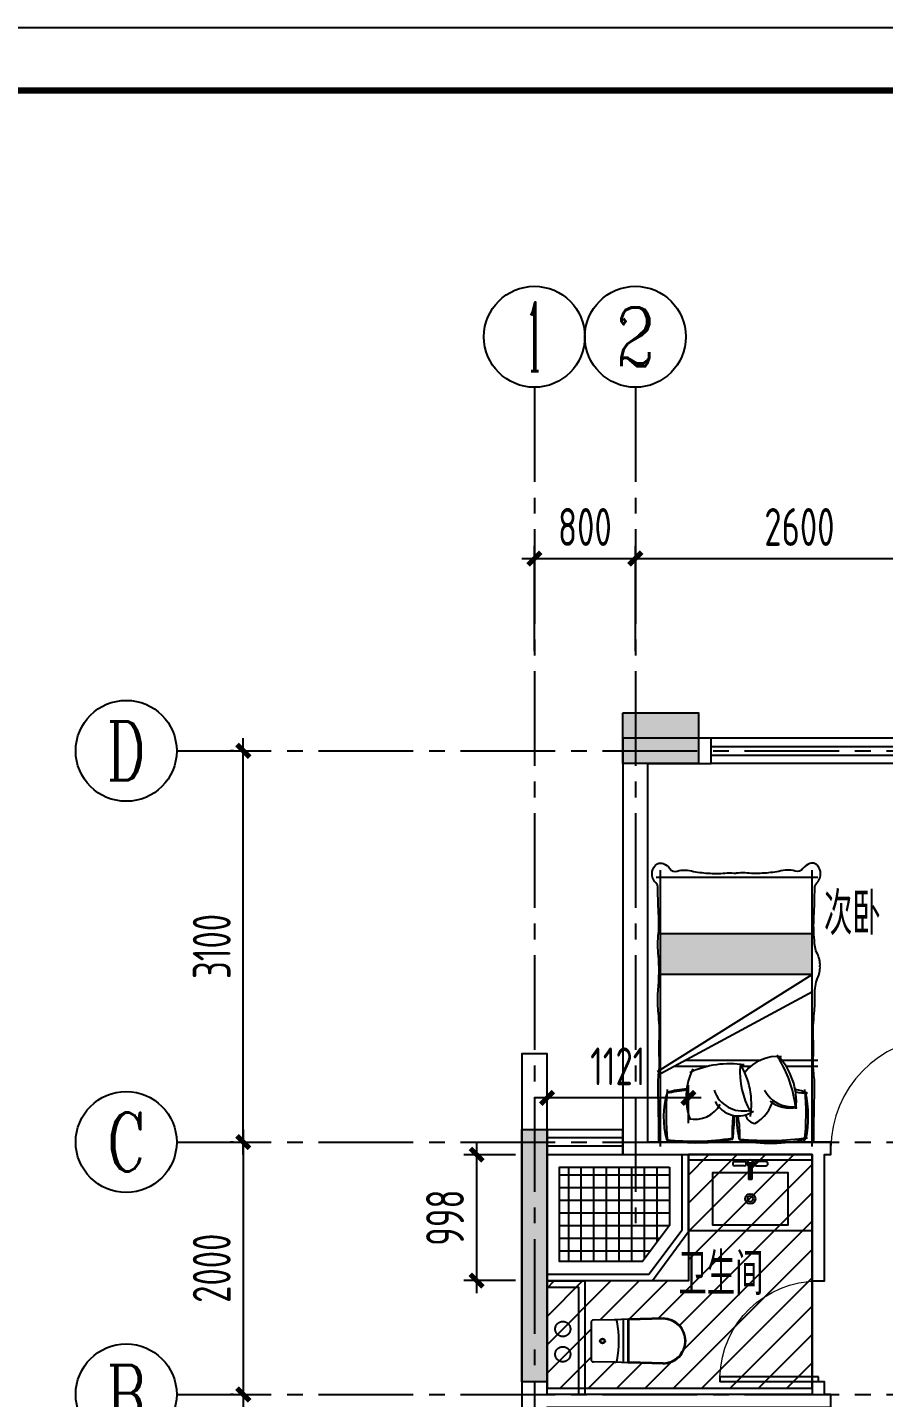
# Model space of a CAD drawing. Header units: millimetres. Extents: x -114775 to 80892, y -123028 to 12078.
# Drawn here: x 22456 to 29241, y -64775 to -53917 of the extents above; entities that cross this region are included whole.
import ezdxf
from ezdxf.enums import TextEntityAlignment as Align

# ---------------------------------------------------------------- set-up
doc = ezdxf.new("R2010")
doc.units = ezdxf.units.MM
doc.header["$LTSCALE"] = 1000
for name, pattern in [('CENTER', [50.8, 31.75, -6.35, 6.35, -6.35]), ('CENTER2', [1.125, 0.75, -0.125, 0.125, -0.125]), ('PS', [3200, 1500, -200, 1500])]:
    doc.linetypes.add(name, pattern=pattern)
doc.layers.get('0').update_dxf_attribs({"linetype": 'CONTINUOUS'})
doc.layers.get('Defpoints').update_dxf_attribs({"color": 6, "linetype": 'CONTINUOUS'})
for name, color, linetype in [('6#轴网(1-4)20181120$0$11 12 17 18 19 20 21 22-ZW$0$AXIS_轴号_A', 8, 'CONTINUOUS'), ('6#轴网(1-4)20181120$0$11 12 17 18 19 20 21 22-ZW$0$AXIS_轴文_A', 8, 'CONTINUOUS'), ('6#轴网(1-4)20181120$0$AXIS_TEXT', 8, 'CONTINUOUS'), ('A-Lvtry', 5, 'CONTINUOUS'), ('A-降板区域', 251, 'CONTINUOUS'), ('AXIS', 253, 'CENTER'), ('BORDER', 7, 'CONTINUOUS'), ('DIM', 3, 'CONTINUOUS'), ('P-Furniture(活动家具)', 134, 'CONTINUOUS'), ('P-Plumbing-fix(洁具)', 134, 'CONTINUOUS'), ('PS', 6, 'PS'), ('PUB_HATCH', 8, 'CONTINUOUS'), ('PUB_TEXT', 7, 'CONTINUOUS'), ('WALL', 2, 'CONTINUOUS'), ('WINDOW', 4, 'CONTINUOUS'), ('剪力墙', 6, 'CONTINUOUS')]:
    doc.layers.add(name, color=color, linetype=linetype)
doc.styles.add('6#轴网(1-4)20181120$0$11 12 17 18 19 20 21 22-ZW$0$_TCH_AXIS', font='COMPLEX', dxfattribs={"bigfont": 'GBCBIG'})
doc.styles.add('6#轴网(1-4)20181120$0$COMPLEX', font='COMPLEX')
doc.styles.get("Standard").update_dxf_attribs({"font": 'tssdeng.shx', "bigfont": 'tssdchn.shx'})
doc.styles.add('ZZ', font='tssdeng.shx', dxfattribs={"width": 0.7, "bigfont": 'tssdchn.shx'})
doc.dimstyles.new('TSSD_100_100', dxfattribs={"dimtxt": 300, "dimasz": 100, "dimexe": 100, "dimexo": 250, "dimgap": 100, "dimtad": 1, "dimdec": 0, "dimzin": 0, "dimdsep": 46, "dimtxsty": 'ZZ', "dimblk": 'ARCHTICK', "dimcen": 0, "dimdle": 100, "dimclrd": 256, "dimclrt": 7, "dimadec": 0, "dimazin": 0, "dimtfac": 1, "dimtdec": 0, "dimtix": 1, "dimtmove": 2, "dimatfit": 3, "dimfxl": 0, "dimtolj": 1, "dimtzin": 0, "dimarcsym": 0})

# ---------------------------------------------------------------- blocks, each defined once
blk = doc.blocks.new('A$C2EEA3612')
at = {"linetype": 'Continuous'}
for p, q in [((-180, 570), (-173, 300)), ((-175, 570), (-168, 300)), ((175, 570), (168, 300)), ((180, 570), (173, 300)), ((-173, 300), (-171, 240)), ((-172, 255), (172, 255)), ((-171, 240), (-169, 187)), ((-163, 295), (163, 295)), ((-163, 290), (163, 290)), ((171, 240), (169, 187)), ((173, 300), (171, 240)), ((-169, 187), (-166, 19)), ((169, 187), (166, 19)), ((-146, 0), (146, 0))]:
    blk.add_line(p, q, dxfattribs=at)
for radius in [20, 15]:
    blk.add_circle((0, 90), radius, dxfattribs=at)
for centre, radius, start, end in [((0, 570), 180, 0, 180), ((0, 570), 175, 0, 180), ((-163, 300), 10, 181.7534, 270), ((-163, 300), 5, 181.7534, 270), ((0, -673), 893, 80.1443, 99.8557), ((163, 300), 5, 270, 358.2466), ((163, 300), 10, 270, 358.2466), ((-149, 187), 20, 99.8557, 181.7534), ((149, 187), 20, 358.2466, 80.1443), ((-146, 20), 20, 181.7534, 270), ((146, 20), 20, 270, 358.2466)]:
    blk.add_arc(centre, radius, start, end, dxfattribs=at)
blk = doc.blocks.new('g3wr')
at = {"color": 251}
blk.add_wipeout([(92376, 176270), (92376, 176416), (92376, 176562), (92382, 176575), (92396, 176582), (92459, 176583), (92576, 176581), (92666, 176589), (92736, 176588), (92946, 176596), (92946, 176591), (93057, 176558), (93057, 176558), (93126, 176416), (93076, 176298), (92946, 176236), (92831, 176244), (92676, 176243), (92576, 176251), (92396, 176250)], dxfattribs=at)
at = {"xscale": -1, "rotation": 270}
blk.add_blockref('A$C2EEA3612', (92376, 176416), dxfattribs=at)
blk = doc.blocks.new('$DorLib2D$00000001')
for p, q in [((0.45, 0.975), (0.5, 0.975)), ((0.45, 0), (0.45, 0.975)), ((0.5, 0), (0.5, 0.975)), ((0.5, 0), (0.45, 0))]:
    blk.add_line(p, q)
at = {"lineweight": 13}
blk.add_arc((0.475, 0), 0.975, 91.4693, 180, dxfattribs=at)
blk = doc.blocks.new('$TCHSYS$WIN2D')
for p, q in [((-0.5, 0.5), (0.5, 0.5)), ((-0.5, 0.5), (-0.5, -0.5)), ((0.5, 0.5), (0.5, -0.5)), ((0.5, 0.1667), (-0.5, 0.1667)), ((0.5, -0.1667), (-0.5, -0.1667)), ((-0.5, -0.5), (0.5, -0.5))]:
    blk.add_line(p, q)
blk = doc.blocks.new('A$C14777907')
at = {"layer": 'P-Furniture(活动家具)'}
h = blk.add_hatch(dxfattribs=at)
h.set_pattern_fill('AR-SAND', color=250, scale=0.5, style=0)
h.paths.add_polyline_path([(-547, 316), (-547, -6), (653, -6), (653, 316)])
blk.add_line((665, 1643), (-559, 1643), dxfattribs=at)
at = {"layer": 'P-Furniture(活动家具)', "color": 251}
for p, q in [((-547, 1678), (-547, -511)), ((653, 1678), (653, -511)), ((678, 1114), (-550, 450)), ((-342, 1043), (-593, 1043)), ((-306, 993), (-593, 993)), ((678, 1085), (-547, 316)), ((456, 993), (-142, 993)), ((11, 1043), (-61, 1043)), ((549, 1043), (280, 1043)), ((-547, 316), (653, 316)), ((-560, -6), (653, -6)), ((54, -457), (-593, -457)), ((687, -457), (54, -457))]:
    blk.add_line(p, q, dxfattribs=at)
at = {"layer": 'P-Furniture(活动家具)'}
for points in [[(-559, 1643, 0.015145), (-562, 1458, 0.00267), (-566, 1233, 0.058958), (-560, 1098, -0.038458), (-557, 976, 0.025508), (-557, 824, -0.039412), (-565, 622, 0.016498), (-570, 474, -0.095063), (-590, 344, 0.129887), (-610, 249, 0.123513), (-589, 151, -0.132991), (-566, 46, -0.041346), (-562, -143, 0.014819), (-568, -369, -0.211134), (-585, -410, 0.329446), (-602, -532, 0.37589), (-529, -565, 0.122432), (-475, -524, -0.342539), (-414, -504, 0.141351), (-285, -502, -0.036442), (-152, -487, -0.036947), (-16, -489, 0.022047), (54, -488, -0.02246)], [(665, 1643, -0.015145), (668, 1458, -0.00267), (672, 1233, -0.058958), (666, 1098, 0.038458), (663, 976, -0.025508), (663, 824, 0.039412), (671, 622, -0.016498), (676, 474, 0.037552), (667, 194, -0.045167), (672, 8, 0.051681), (668, -143, -0.014819), (674, -369, 0.211134), (691, -410, -0.329446), (708, -532, -0.367495), (633, -565, -0.123892), (580, -524, 0.358288), (522, -504, -0.141351), (393, -502, 0.036442), (260, -487, 0.036947), (125, -489, -0.022047), (54, -488, 0.02316)]]:
    blk.add_lwpolyline(points, format="xyb", dxfattribs=at)
at = {"layer": 'P-Furniture(活动家具)', "color": 251}
for centre, radius, start, end in [((-202, -493), 2124, 83.8828, 98.3309), ((1430, 1423), 1930, 173.6088, 185.8339), ((-223, 548), 1105, 76.7545, 104.443), ((360, 233), 1415, 80.0529, 101.3407), ((386, -93), 1730, 82.696, 99.9582), ((-1320, 1423), 1930, 354.1661, 6.3912), ((365, 1440), 882, 168.4167, 192.5094), ((800, 1593), 776, 178.1535, 191.6765), ((-711, 1435), 764, 0.0512, 14.2669), ((1634, 1420), 1565, 172.6505, 179.5124), ((-2949, 1640), 3036, 356.0673, 359.4545), ((-39, 1444), 669, 343.0859, 15.8612), ((66, 1222), 318, 120.2878, 164.5982), ((-117, 1393), 106, 21.6793, 77.8243), ((37, 1231), 205, 26.1579, 125.8329), ((548, 1343), 615, 170.8023, 211.3458), ((379, 1237), 225, 76.5097, 152.2958), ((-55, 1289), 505, 333.4974, 20.6974), ((-368, 1119), 254, 51.9188, 103.6704), ((107, 1325), 530, 174.187, 224.4731), ((-387, 1118), 245, 27.9999, 96.8459), ((497, 1468), 919, 186.6966, 212.6196), ((-625, 1087), 649, 355.8503, 28.9544), ((-1, 1153), 244, 19.1658, 101.9587), ((-356, 1625), 401, 247.489, 261.6999), ((-515, 711), 544, 79.6769, 89.5055), ((420, 1855), 632, 272.2827, 286.6176), ((1321, -4099), 5399, 97.6544, 99.3268), ((-273, 1294), 329, 264.3187, 321.2722), ((107, 1764), 741, 260.9394, 295.2191)]:
    blk.add_arc(centre, radius, start, end, dxfattribs=at)
blk = doc.blocks.new('A$C775F19E5')
at = {"layer": 'P-Plumbing-fix(洁具)', "color": 134}
for p, q in [((-1089, 600), (-1089, 0)), ((-1089, 600), (-111, 600)), ((-111, 0), (-111, 600)), ((-1089, 0), (-111, 0))]:
    blk.add_line(p, q, dxfattribs=at)
at = {"layer": 'P-Plumbing-fix(洁具)', "color": 251}
for p, q in [((-1089, 560), (-111, 560)), ((-723, 545, 16), (-648, 545, 16)), ((-477, 545, 16), (-552, 545, 16)), ((-648, 512, 16), (-723, 512, 16)), ((-613, 534, 16), (-613, 425, 16)), ((-613, 534, 16), (-588, 534, 16)), ((-610, 534, 16), (-610, 509, 16)), ((-610, 509, 16), (-610, 425, 16)), ((-600, 534, 16), (-600, 425, 16)), ((-600, 524, 16), (-600, 425, 16)), ((-590, 534, 16), (-590, 404, 16)), ((-588, 534, 16), (-588, 425, 16)), ((-552, 512, 16), (-477, 512, 16)), ((-588, 425, 16), (-613, 425, 16)), ((-613, 424, 16), (-613, 404, 16)), ((-588, 424, 16), (-613, 424, 16)), ((-588, 404, 16), (-613, 404, 16)), ((-612, 425, 16), (-612, 424, 16)), ((-610, 424, 16), (-610, 404, 16)), ((-600, 424, 16), (-600, 404, 16)), ((-600, 424, 16), (-600, 404, 16)), ((-590, 424, 16), (-590, 404, 16)), ((-589, 425, 16), (-589, 424, 16)), ((-588, 424, 16), (-588, 404, 16))]:
    blk.add_line(p, q, dxfattribs=at)
at = {"layer": 'P-Plumbing-fix(洁具)', "color": 134}
blk.add_lwpolyline([(-613, 455), (-900, 455), (-900, 45), (-300, 45), (-300, 455), (-588, 455)], dxfattribs=at)
at = {"layer": 'P-Plumbing-fix(洁具)', "color": 251}
for radius in [40, 40, 22.5]:
    blk.add_circle((-600, 250), radius, dxfattribs=at)
for centre, radius, start, end in [((-723, 528, 16), 16.2, 90, 270), ((-648, 528, 16), 16.2, 270, 90), ((-600, 533, 13), 26, 292.6199, 247.3801), ((-600, 533, 13), 24.5, 295.3194, 245.9254), ((-600, 533, 13), 23.7, 295.3194, 245.9254), ((-552, 528, 16), 16.2, 90, 270), ((-477, 528, 16), 16.2, 270, 90)]:
    blk.add_arc(centre, radius, start, end, dxfattribs=at)
blk = doc.blocks.new('6#轴网(1-4)20181120$0$_AXISO')
at = {"color": 8}
blk.add_circle((0, 0), 0.5, dxfattribs=at)
at = {"layer": '6#轴网(1-4)20181120$0$AXIS_TEXT', "color": 8, "style": '6#轴网(1-4)20181120$0$COMPLEX', "width": 1.041667}
blk.add_attdef('A', text='', height=0.56, dxfattribs=at).set_placement((-0.25, -0.28), (0.25, -0.28), align=Align.FIT)
blk = doc.blocks.new('_ArchTick')
at = {"color": 0, "linetype": 'ByBlock', "const_width": 0.4}
blk.add_lwpolyline([(-0.5, -0.5), (0.5, 0.5)], dxfattribs=at)
blk = doc.blocks.new('*D344')
at = {"layer": 'Defpoints', "color": 0}
for p in [(-2307, 8900), (-2135, 8900), (-2135, 5800)]:
    blk.add_point(p, dxfattribs=at)
at = {"layer": 'DIM', "lineweight": -2}
blk.add_line((-2307, 5700), (-2307, 9000), dxfattribs=at)
at = {"layer": 'DIM', "color": 0, "lineweight": -2}
for p, q in [((-2385, 8900), (-2407, 8900)), ((-2385, 5800), (-2407, 5800))]:
    blk.add_line(p, q, dxfattribs=at)
at = {"layer": 'DIM', "lineweight": -2, "xscale": 100, "yscale": 100, "zscale": 100}
for p, rotation in [((-2307, 8900), 90), ((-2307, 5800), 270)]:
    blk.add_blockref('_ArchTick', p, dxfattribs=dict(at, rotation=rotation))
at = {"layer": 'DIM', "color": 7, "insert": (-2557, 7350), "char_height": 300, "attachment_point": 5, "rotation": 90, "style": 'ZZ'}
blk.add_mtext('\\A1;3100', dxfattribs=at)
blk = doc.blocks.new('*D347')
at = {"layer": 'Defpoints', "color": 0}
for p in [(-2135, 5800), (-2307, 3800), (-2135, 3800)]:
    blk.add_point(p, dxfattribs=at)
at = {"layer": 'DIM', "lineweight": -2}
blk.add_line((-2307, 5900), (-2307, 3700), dxfattribs=at)
at = {"layer": 'DIM', "color": 0, "lineweight": -2}
for p, q in [((-2385, 5800), (-2407, 5800)), ((-2385, 3800), (-2407, 3800))]:
    blk.add_line(p, q, dxfattribs=at)
at = {"layer": 'DIM', "lineweight": -2, "xscale": 100, "yscale": 100, "zscale": 100}
for p, rotation in [((-2307, 5800), 90), ((-2307, 3800), 270)]:
    blk.add_blockref('_ArchTick', p, dxfattribs=dict(at, rotation=rotation))
at = {"layer": 'DIM', "color": 7, "insert": (-2557, 4800), "char_height": 300, "attachment_point": 5, "rotation": 90, "style": 'ZZ'}
blk.add_mtext('\\A1;2000', dxfattribs=at)
blk = doc.blocks.new('*D348')
at = {"layer": 'Defpoints', "color": 0}
for p in [(-2135, 3800), (-2307, 100), (-2135, 100)]:
    blk.add_point(p, dxfattribs=at)
at = {"layer": 'DIM', "lineweight": -2}
blk.add_line((-2307, 3900), (-2307, 0), dxfattribs=at)
at = {"layer": 'DIM', "color": 0, "lineweight": -2}
for p, q in [((-2385, 3800), (-2407, 3800)), ((-2385, 100), (-2407, 100))]:
    blk.add_line(p, q, dxfattribs=at)
at = {"layer": 'DIM', "lineweight": -2, "xscale": 100, "yscale": 100, "zscale": 100}
for p, rotation in [((-2307, 3800), 90), ((-2307, 100), 270)]:
    blk.add_blockref('_ArchTick', p, dxfattribs=dict(at, rotation=rotation))
at = {"layer": 'DIM', "color": 7, "insert": (-2557, 1950), "char_height": 300, "attachment_point": 5, "rotation": 90, "style": 'ZZ'}
blk.add_mtext('\\A1;3700', dxfattribs=at)
blk = doc.blocks.new('*D342')
at = {"layer": 'Defpoints', "color": 0}
for p in [(800, 10424), (0, 9440), (800, 9440)]:
    blk.add_point(p, dxfattribs=at)
at = {"layer": 'DIM', "lineweight": -2}
blk.add_line((-100, 10424), (900, 10424), dxfattribs=at)
at = {"layer": 'DIM', "color": 0, "lineweight": -2}
for p, q in [((0, 9690), (0, 10524)), ((800, 9690), (800, 10524))]:
    blk.add_line(p, q, dxfattribs=at)
at = {"layer": 'DIM', "lineweight": -2, "xscale": 100, "yscale": 100, "zscale": 100, "rotation": 180}
blk.add_blockref('_ArchTick', (0, 10424), dxfattribs=at)
at = {"layer": 'DIM', "lineweight": -2, "xscale": 100, "yscale": 100, "zscale": 100}
blk.add_blockref('_ArchTick', (800, 10424), dxfattribs=at)
at = {"layer": 'DIM', "color": 7, "insert": (400, 10674), "char_height": 300, "attachment_point": 5, "style": 'ZZ'}
blk.add_mtext('\\A1;800', dxfattribs=at)
blk = doc.blocks.new('*D343')
at = {"layer": 'Defpoints', "color": 0}
for p in [(3400, 10424), (800, 9440), (3400, 9440)]:
    blk.add_point(p, dxfattribs=at)
at = {"layer": 'DIM', "lineweight": -2}
blk.add_line((700, 10424), (3500, 10424), dxfattribs=at)
at = {"layer": 'DIM', "color": 0, "lineweight": -2}
for p, q in [((800, 9690), (800, 10524)), ((3400, 9690), (3400, 10524))]:
    blk.add_line(p, q, dxfattribs=at)
at = {"layer": 'DIM', "lineweight": -2, "xscale": 100, "yscale": 100, "zscale": 100, "rotation": 180}
blk.add_blockref('_ArchTick', (800, 10424), dxfattribs=at)
at = {"layer": 'DIM', "lineweight": -2, "xscale": 100, "yscale": 100, "zscale": 100}
blk.add_blockref('_ArchTick', (3400, 10424), dxfattribs=at)
at = {"layer": 'DIM', "color": 7, "insert": (2100, 10674), "char_height": 300, "attachment_point": 5, "style": 'ZZ'}
blk.add_mtext('\\A1;2600', dxfattribs=at)
blk = doc.blocks.new('B20190222130906')
at = {"layer": 'BORDER'}
blk.add_lwpolyline([(0, 0), (0, 21000), (29700, 21000), (29700, 0)], close=True, dxfattribs=at)
at = {"layer": 'BORDER', "const_width": 50}
blk.add_lwpolyline([(2500, 500), (2500, 20500), (29200, 20500), (29200, 500)], close=True, dxfattribs=at)
blk = doc.blocks.new('*D353')
at = {"layer": 'Defpoints', "color": 0}
for p in [(26574, -62400), (26574, -62850), (27695, -62850)]:
    blk.add_point(p, dxfattribs=at)
at = {"layer": 'DIM', "color": 0, "lineweight": -2}
for p, q in [((26574, -62600), (26574, -62300)), ((27695, -62600), (27695, -62300))]:
    blk.add_line(p, q, dxfattribs=at)
at = {"layer": 'DIM', "lineweight": -2}
blk.add_line((27795, -62400), (26474, -62400), dxfattribs=at)
at = {"layer": 'DIM', "lineweight": -2, "xscale": 100, "yscale": 100, "zscale": 100, "rotation": 180}
blk.add_blockref('_ArchTick', (26574, -62400), dxfattribs=at)
at = {"layer": 'DIM', "lineweight": -2, "xscale": 100, "yscale": 100, "zscale": 100}
blk.add_blockref('_ArchTick', (27695, -62400), dxfattribs=at)
at = {"layer": 'DIM', "color": 7, "insert": (27135, -62150), "char_height": 300, "attachment_point": 5, "style": 'ZZ'}
blk.add_mtext('\\A1;1121', dxfattribs=at)
blk = doc.blocks.new('*D354')
at = {"layer": 'Defpoints', "color": 0}
for p in [(26574, -62850), (26016, -63848), (26574, -63848)]:
    blk.add_point(p, dxfattribs=at)
at = {"layer": 'DIM', "lineweight": -2}
blk.add_line((26016, -62750), (26016, -63948), dxfattribs=at)
at = {"layer": 'DIM', "color": 0, "lineweight": -2}
for p, q in [((26324, -62850), (25916, -62850)), ((26324, -63848), (25916, -63848))]:
    blk.add_line(p, q, dxfattribs=at)
at = {"layer": 'DIM', "lineweight": -2, "xscale": 100, "yscale": 100, "zscale": 100}
for p, rotation in [((26016, -62850), 90), ((26016, -63848), 270)]:
    blk.add_blockref('_ArchTick', p, dxfattribs=dict(at, rotation=rotation))
at = {"layer": 'DIM', "color": 7, "insert": (25766, -63349), "char_height": 300, "attachment_point": 5, "rotation": 90, "style": 'ZZ'}
blk.add_mtext('\\A1;998', dxfattribs=at)
blk = doc.blocks.new('B20190222125856')
at = {"layer": 'AXIS', "linetype": 'CENTER2'}
for p, q in [((0, 11781), (0, -2685.7)), ((800, 11781), (800, 5144.8)), ((-2834.7, 8900), (8251.2, 8900)), ((-2834.7, 5800), (8251.2, 5800)), ((-2834.7, 3800), (8251.2, 3800))]:
    blk.add_line(p, q, dxfattribs=at)
at = {"layer": '6#轴网(1-4)20181120$0$11 12 17 18 19 20 21 22-ZW$0$AXIS_轴号_A'}
ref = blk.add_blockref('6#轴网(1-4)20181120$0$_AXISO', (0, 12181), dxfattribs=dict(at, xscale=800, yscale=800, zscale=800))
ref.add_attrib('A', '1', dxfattribs={"layer": '6#轴网(1-4)20181120$0$11 12 17 18 19 20 21 22-ZW$0$AXIS_轴文_A', "height": 544.8, "style": '6#轴网(1-4)20181120$0$11 12 17 18 19 20 21 22-ZW$0$_TCH_AXIS', "width": 0.555556}).set_placement((-64.9, 11908.6), (64.9, 11908.6), align=Align.FIT)
ref = blk.add_blockref('6#轴网(1-4)20181120$0$_AXISO', (800, 12181), dxfattribs=dict(at, xscale=800, yscale=800, zscale=800))
ref.add_attrib('A', '2', dxfattribs={"layer": '6#轴网(1-4)20181120$0$11 12 17 18 19 20 21 22-ZW$0$AXIS_轴文_A', "height": 465.9, "style": '6#轴网(1-4)20181120$0$11 12 17 18 19 20 21 22-ZW$0$_TCH_AXIS'}).set_placement((644.7, 11948), (955.3, 11948), align=Align.FIT)
at = {"layer": '6#轴网(1-4)20181120$0$11 12 17 18 19 20 21 22-ZW$0$AXIS_轴号_A', "color": 6}
ref = blk.add_blockref('6#轴网(1-4)20181120$0$_AXISO', (-3234.7, 8900), dxfattribs=dict(at, xscale=800, yscale=800, zscale=800))
ref.add_attrib('A', 'D', dxfattribs={"layer": '6#轴网(1-4)20181120$0$11 12 17 18 19 20 21 22-ZW$0$AXIS_轴文_A', "height": 465.9, "style": '6#轴网(1-4)20181120$0$11 12 17 18 19 20 21 22-ZW$0$_TCH_AXIS', "width": 0.823529}).set_placement((-3390, 8667), (-3079.3, 8667), align=Align.FIT)
ref = blk.add_blockref('6#轴网(1-4)20181120$0$_AXISO', (-3234.7, 5800), dxfattribs=dict(at, xscale=800, yscale=800, zscale=800))
ref.add_attrib('A', 'C', dxfattribs={"layer": '6#轴网(1-4)20181120$0$11 12 17 18 19 20 21 22-ZW$0$AXIS_轴文_A', "height": 465.9, "style": '6#轴网(1-4)20181120$0$11 12 17 18 19 20 21 22-ZW$0$_TCH_AXIS', "width": 0.933333}).set_placement((-3390, 5567), (-3079.3, 5567), align=Align.FIT)
ref = blk.add_blockref('6#轴网(1-4)20181120$0$_AXISO', (-3234.7, 3800), dxfattribs=dict(at, xscale=800, yscale=800, zscale=800))
ref.add_attrib('A', 'B', dxfattribs={"layer": '6#轴网(1-4)20181120$0$11 12 17 18 19 20 21 22-ZW$0$AXIS_轴文_A', "height": 465.9, "style": '6#轴网(1-4)20181120$0$11 12 17 18 19 20 21 22-ZW$0$_TCH_AXIS', "width": 0.823529}).set_placement((-3390, 3567), (-3079.3, 3567), align=Align.FIT)
at = {"layer": 'DIM'}
for base, p1, p2, picture, middle in [((800, 10424), (0, 9440.5), (800, 9440.5), '*D342', (400, 10674)), ((3400, 10424), (800, 9440.5), (3400, 9440.5), '*D343', (2100, 10674))]:
    dim = blk.add_linear_dim(base=base, p1=p1, p2=p2, dimstyle='TSSD_100_100', dxfattribs=at)
    dim.commit()
    dim.dimension.update_dxf_attribs({"geometry": picture, "text_midpoint": middle})
for base, p1, p2, picture, middle in [((-2307.2, 8900), (-2134.7, 5800), (-2134.7, 8900), '*D344', (-2557.2, 7350)), ((-2307.2, 3800), (-2134.7, 5800), (-2134.7, 3800), '*D347', (-2557.2, 4800)), ((-2307.2, 100), (-2134.7, 3800), (-2134.7, 100), '*D348', (-2557.2, 1950))]:
    dim = blk.add_linear_dim(base=base, p1=p1, p2=p2, angle=90, dimstyle='TSSD_100_100', dxfattribs=at)
    dim.commit()
    dim.dimension.update_dxf_attribs({"geometry": picture, "text_midpoint": middle})

msp = doc.modelspace()

# ---------------------------------------------------------------- hatches: boundary and pattern name
at = {"layer": 'A-降板区域'}
h = msp.add_hatch(dxfattribs=at)
h.set_pattern_fill('ANSI31', color=256, scale=100)
h.set_pattern_definition([(45, (56987.68, -206138.27), (-112.2532, 112.2532), [])])
h.paths.add_polyline_path([(28674, -62849.9), (27694, -62849.9), (27694, -63849.9), (26574, -63849.9), (26574, -64699.9), (28674, -64699.9)])
at = {"layer": 'PUB_HATCH'}
for points in [[(27174, -59349.9), (27774, -59349.9), (27774, -59749.9), (27174, -59749.9)], [(26374, -62649.9), (26574, -62649.9), (26574, -64649.9), (26374, -64649.9), (26374, -62849.9)]]:
    msp.add_hatch(color=256, dxfattribs=at).paths.add_polyline_path(points)
at = {"layer": 'PUB_TEXT'}
h = msp.add_hatch(dxfattribs=at)
h.set_pattern_fill('_USER', color=250, scale=100, double=1, pattern_type=0)
h.set_pattern_definition([(0, (27545.41, -63411.09), (0, 100), []), (90, (27545.41, -63411.09), (-100, 6e-15), [])])
h.paths.add_polyline_path([(27545.4, -62949.9), (27545.4, -63411.1), (27330.8, -63697.7), (26674, -63697.7), (26674, -62949.9)])

# ---------------------------------------------------------------- linework, layer by layer
at = {"layer": 'A-Lvtry', "ltscale": 3}
for points in [[(26574, -63847.7), (27409.5, -63847.7), (27695.4, -63457.9), (27695.4, -62849.9)], [(26574, -63797.7), (27380.8, -63797.7), (27645.4, -63444.4), (27645.4, -62849.9)]]:
    msp.add_lwpolyline(points, dxfattribs=at)
at = {"layer": 'A-降板区域'}
msp.add_lwpolyline([(28674, -62849.9), (27694, -62849.9), (27694, -63849.9), (26574, -63849.9), (26574, -64699.9), (28674, -64699.9)], close=True, dxfattribs=at)
at = {"layer": 'PS', "ltscale": 0.5}
for centre in [(26699, -64231.5), (26699, -64431.5)]:
    msp.add_circle(centre, 60, dxfattribs=at)
at = {"layer": 'PUB_TEXT', "color": 250}
msp.add_lwpolyline([(27545.4, -62949.9), (27545.4, -63411.1), (27330.8, -63697.7), (26674, -63697.7), (26674, -62949.9)], close=True, dxfattribs=at)
at = {"layer": 'WALL'}
msp.add_lwpolyline([(27374, -62749.9), (27374, -59749.9), (27874, -59749.9), (27874, -59549.9), (27174, -59549.9), (27174, -62649.9), (27174, -62849.9), (27274, -62849.9), (28674, -62849.9), (28674, -63849.9), (28774, -63849.9), (28774, -62849.9), (28824, -62849.9), (28824, -62749.9), (28774, -62749.9)], close=True, dxfattribs=at)
msp.add_lwpolyline([(26574, -63899.9), (26824, -63899.9), (26824, -64749.9)], dxfattribs=at)
at = {"layer": 'WINDOW'}
msp.add_line((28674, -63849.9), (28674, -64649.9), dxfattribs=at)
at = {"layer": '剪力墙', "elevation": 0}
for points in [[(27174, -59349.9), (27774, -59349.9), (27774, -59749.9), (27174, -59749.9)], [(26374, -62649.9), (26574, -62649.9), (26574, -64649.9), (26374, -64649.9), (26374, -62849.9)]]:
    msp.add_lwpolyline(points, close=True, dxfattribs=at)
for points in [[(27374, -59749.9), (27374, -59749.9)], [(26374, -62849.9), (26374, -62849.9)]]:
    msp.add_lwpolyline(points, dxfattribs=at)

# ---------------------------------------------------------------- block references
at = {"layer": 'P-Furniture(活动家具)', "rotation": 180}
msp.add_blockref('A$C14777907', (28127, -61106.9), dxfattribs=at)
at = {"layer": 'P-Plumbing-fix(洁具)'}
msp.add_blockref('A$C775F19E5', (28784.7, -63449.9), dxfattribs=at)
at = {"layer": 'WINDOW'}
for name, p, xscale, yscale, zscale, rotation in [('$TCHSYS$WIN2D', (28624, -59649.9), 1500, 200, 1500, 180), ('$DorLib2D$00000001', (29274, -62799.9), -900, -900, -900, 180), ('$TCHSYS$WIN2D', (26874, -62749.9), -600, 200, -600, 180), ('$DorLib2D$00000001', (28724, -64249.9), 800, -800, 800, 270)]:
    msp.add_blockref(name, p, dxfattribs=dict(at, xscale=xscale, yscale=yscale, zscale=zscale, rotation=rotation))

# ---------------------------------------------------------------- texts
at = {"layer": 'PUB_TEXT', "width": 0.7}
for s, p in [('次卧', (28768.4, -61108.8)), ('卫生间', (27615.4, -63964.1))]:
    msp.add_text(s, height=337.59, dxfattribs=at).set_placement(p)

# ---------------------------------------------------------------- dimensions: what is measured, and where the dimension line sits
at = {"layer": 'DIM'}
dim = msp.add_linear_dim(base=(26574, -62400), p1=(27695.4, -62849.9), p2=(26574, -62849.9), dimstyle='TSSD_100_100', dxfattribs=at)
dim.commit()
dim.dimension.update_dxf_attribs({"geometry": '*D353', "text_midpoint": (27134.7, -62150)})
dim = msp.add_linear_dim(base=(26016.5, -63847.7), p1=(26574, -62849.9), p2=(26574, -63847.7), angle=90, dimstyle='TSSD_100_100', dxfattribs=at)
dim.commit()
dim.dimension.update_dxf_attribs({"geometry": '*D354', "text_midpoint": (25766.5, -63348.8)})

# ---------------------------------------------------------------- next in the draw order: block references
at = {"layer": 'A-Lvtry', "ltscale": 3, "extrusion": (0, 0, -1), "zscale": -1, "rotation": 180}
msp.add_blockref('g3wr', (65452.5, 112089.6), dxfattribs=at)

# ---------------------------------------------------------------- next in the draw order: linework, layer by layer
at = {"layer": 'WALL'}
for points in [[(26974, -68949.9), (26974, -68349.9), (26574, -68349.9), (26574, -64849.9), (28774, -64849.9), (28824, -64849.9), (28824, -64749.9), (28774, -64749.9), (28774, -64649.9), (28674, -64649.9), (28674, -64749.9), (26574, -64749.9), (26574, -62849.9), (26574, -62649.9), (26574, -62049.9), (26374, -62049.9), (26374, -62749.9), (26374, -64749.9), (26374, -68549.9), (26874, -68549.9), (26874, -69149.9), (26974, -69149.9), (26974, -68949.9)], [(26574, -63849.9), (26874, -63849.9), (26874, -64749.9)]]:
    msp.add_lwpolyline(points, dxfattribs=at)

# ---------------------------------------------------------------- next in the draw order: block references
at = {"layer": 'DIM'}
for name, p in [('B20190222130906', (13428.1, -74917.2)), ('B20190222125856', (26474, -68549.9))]:
    msp.add_blockref(name, p, dxfattribs=at)

doc.saveas('drawing.dxf')
